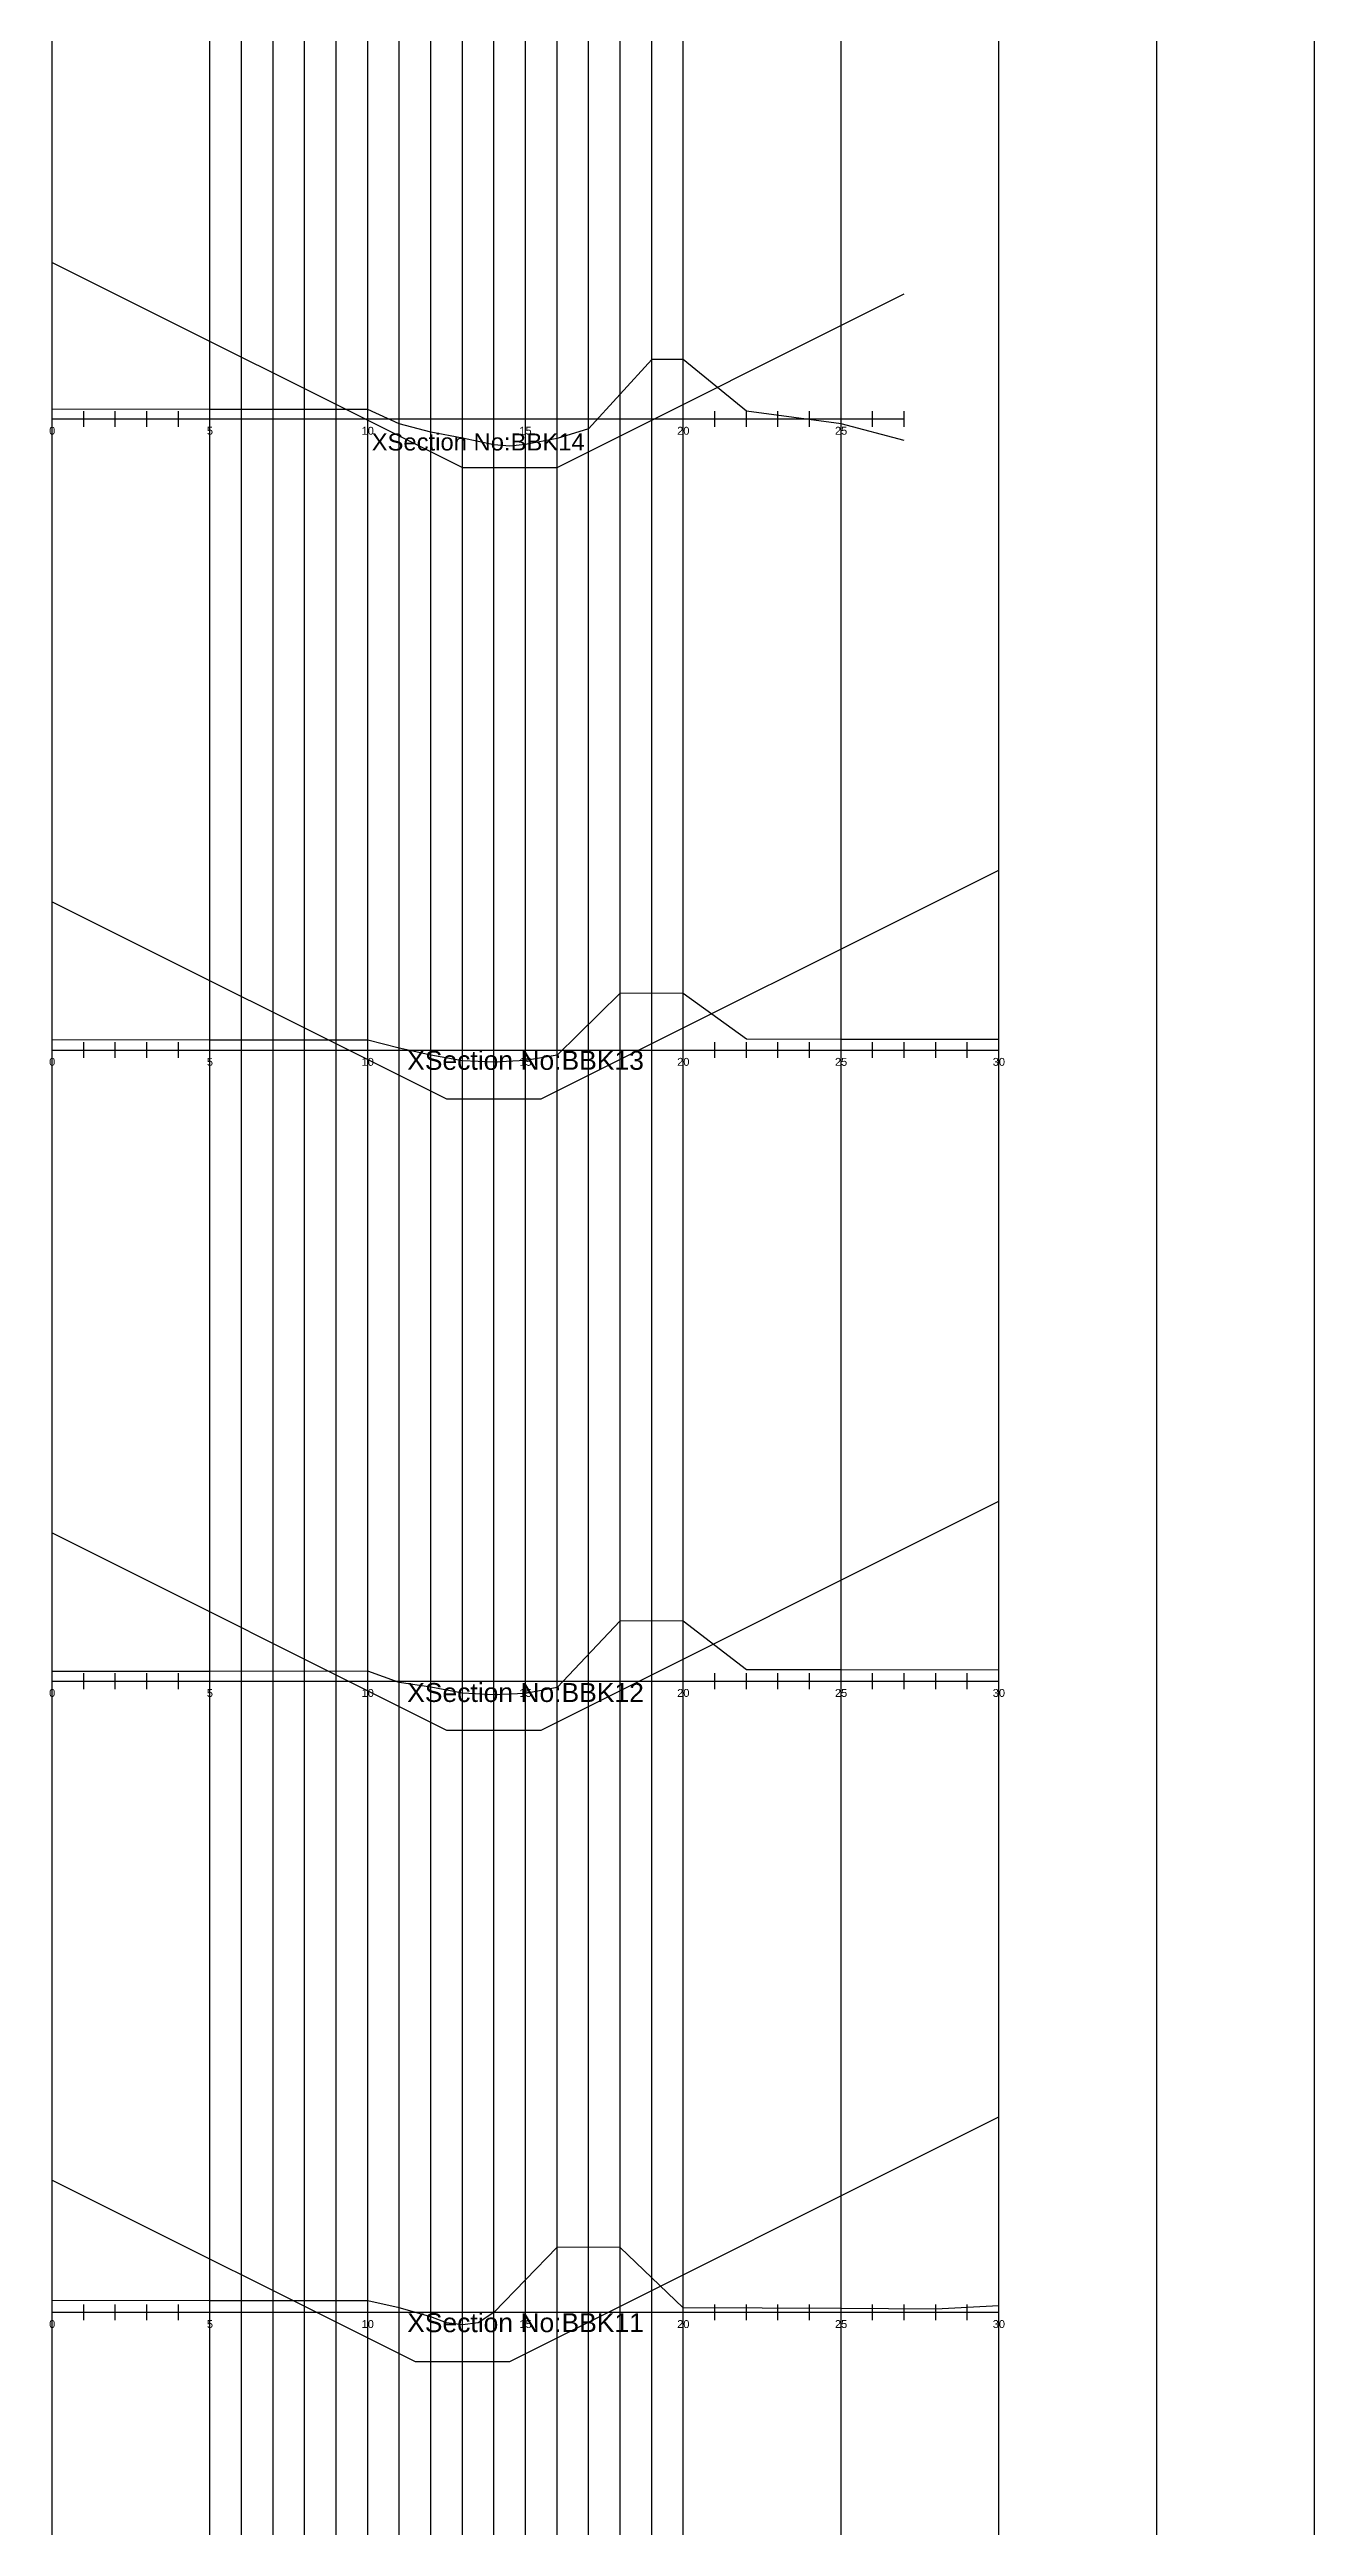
# Model space of a CAD drawing. Header units: inches. Extents: x 1000 to 1040, y -2 to 626.
# Drawn here: x 999.9 to 1040, y 233.2 to 311.7 of the extents above; entities that cross this region are included whole.
import ezdxf

# ---------------------------------------------------------------- set-up
doc = ezdxf.new("R2010")
doc.units = ezdxf.units.IN
doc.header["$MEASUREMENT"] = 0
doc.styles.get("Standard").update_dxf_attribs({"font": 'arial.ttf'})

msp = doc.modelspace()

# ---------------------------------------------------------------- linework, layer by layer
for p, q in [((1000, -1.772), (1000, 625.437)), ((1005, -1.772), (1005, 625.437)), ((1006, -1.772), (1006, 625.437)), ((1007, -1.772), (1007, 625.437)), ((1008, -1.772), (1008, 625.437)), ((1009, -1.772), (1009, 625.437)), ((1010, -1.772), (1010, 625.437)), ((1011, -1.772), (1011, 625.437)), ((1012, -1.772), (1012, 625.437)), ((1013, -1.772), (1013, 625.437)), ((1014, -1.772), (1014, 625.437)), ((1015, -1.772), (1015, 625.437)), ((1016, -1.772), (1016, 625.437)), ((1017, -1.772), (1017, 625.437)), ((1018, -1.772), (1018, 625.437)), ((1019, -1.772), (1019, 625.437)), ((1020, -1.772), (1020, 625.437)), ((1025, -1.772), (1025, 625.437)), ((1030, -1.772), (1030, 625.437)), ((1035, -1.772), (1035, 625.437)), ((1040, -1.772), (1040, 625.437))]:
    msp.add_line(p, q)
for points in [[(1000, 304.96), (1013, 298.46), (1014.5, 298.46), (1016, 298.46), (1027, 303.96)], [(1027, 299.316), (1025, 299.846), (1022, 300.246), (1020, 301.878), (1019, 301.886), (1017, 299.685), (1016, 299.384), (1015, 299.187), (1014.5, 299.136), (1014, 299.184), (1013, 299.385), (1012, 299.576), (1011, 299.846), (1010, 300.296), (1005, 300.301), (1000, 300.311)], [(1000, 299.75), (1000, 300.25)], [(1000, 299.75), (1000, 300.25)], [(1000, 300), (1027, 300)], [(1000, 300), (1027, 300)], [(1001, 299.75), (1001, 300.25)], [(1001, 299.75), (1001, 300.25)], [(1002, 299.75), (1002, 300.25)], [(1002, 299.75), (1002, 300.25)], [(1003, 299.75), (1003, 300.25)], [(1003, 299.75), (1003, 300.25)], [(1004, 299.75), (1004, 300.25)], [(1004, 299.75), (1004, 300.25)], [(1005, 299.75), (1005, 300.25)], [(1005, 299.75), (1005, 300.25)], [(1006, 299.75), (1006, 300.25)], [(1006, 299.75), (1006, 300.25)], [(1007, 299.75), (1007, 300.25)], [(1007, 299.75), (1007, 300.25)], [(1008, 299.75), (1008, 300.25)], [(1008, 299.75), (1008, 300.25)], [(1009, 299.75), (1009, 300.25)], [(1009, 299.75), (1009, 300.25)], [(1010, 299.75), (1010, 300.25)], [(1010, 299.75), (1010, 300.25)], [(1011, 299.75), (1011, 300.25)], [(1011, 299.75), (1011, 300.25)], [(1012, 299.75), (1012, 300.25)], [(1012, 299.75), (1012, 300.25)], [(1013, 299.75), (1013, 300.25)], [(1013, 299.75), (1013, 300.25)], [(1014, 299.75), (1014, 300.25)], [(1014, 299.75), (1014, 300.25)], [(1015, 299.75), (1015, 300.25)], [(1015, 299.75), (1015, 300.25)], [(1016, 299.75), (1016, 300.25)], [(1016, 299.75), (1016, 300.25)], [(1017, 299.75), (1017, 300.25)], [(1017, 299.75), (1017, 300.25)], [(1018, 299.75), (1018, 300.25)], [(1018, 299.75), (1018, 300.25)], [(1019, 299.75), (1019, 300.25)], [(1019, 299.75), (1019, 300.25)], [(1020, 299.75), (1020, 300.25)], [(1020, 299.75), (1020, 300.25)], [(1021, 299.75), (1021, 300.25)], [(1021, 299.75), (1021, 300.25)], [(1022, 299.75), (1022, 300.25)], [(1022, 299.75), (1022, 300.25)], [(1023, 299.75), (1023, 300.25)], [(1023, 299.75), (1023, 300.25)], [(1024, 299.75), (1024, 300.25)], [(1024, 299.75), (1024, 300.25)], [(1025, 299.75), (1025, 300.25)], [(1025, 299.75), (1025, 300.25)], [(1026, 299.75), (1026, 300.25)], [(1026, 299.75), (1026, 300.25)], [(1027, 299.75), (1027, 300.25)], [(1027, 299.75), (1027, 300.25)], [(1000, 284.7), (1012.5, 278.45), (1014, 278.45), (1015.5, 278.45), (1030, 285.7)], [(1030, 280.33), (1025, 280.335), (1022, 280.34), (1020, 281.795), (1018, 281.8), (1016, 279.834), (1015, 279.669), (1014, 279.61), (1013, 279.66), (1012, 279.835), (1011, 280.06), (1010, 280.309), (1005, 280.315), (1000, 280.319)], [(1000, 279.75), (1000, 280.25)], [(1000, 279.75), (1000, 280.25)], [(1001, 279.75), (1001, 280.25)], [(1001, 279.75), (1001, 280.25)], [(1002, 279.75), (1002, 280.25)], [(1002, 279.75), (1002, 280.25)], [(1003, 279.75), (1003, 280.25)], [(1003, 279.75), (1003, 280.25)], [(1004, 279.75), (1004, 280.25)], [(1004, 279.75), (1004, 280.25)], [(1005, 279.75), (1005, 280.25)], [(1005, 279.75), (1005, 280.25)], [(1006, 279.75), (1006, 280.25)], [(1006, 279.75), (1006, 280.25)], [(1007, 279.75), (1007, 280.25)], [(1007, 279.75), (1007, 280.25)], [(1008, 279.75), (1008, 280.25)], [(1008, 279.75), (1008, 280.25)], [(1009, 279.75), (1009, 280.25)], [(1009, 279.75), (1009, 280.25)], [(1010, 279.75), (1010, 280.25)], [(1010, 279.75), (1010, 280.25)], [(1011, 279.75), (1011, 280.25)], [(1011, 279.75), (1011, 280.25)], [(1012, 279.75), (1012, 280.25)], [(1012, 279.75), (1012, 280.25)], [(1013, 279.75), (1013, 280.25)], [(1013, 279.75), (1013, 280.25)], [(1014, 279.75), (1014, 280.25)], [(1014, 279.75), (1014, 280.25)], [(1015, 279.75), (1015, 280.25)], [(1015, 279.75), (1015, 280.25)], [(1016, 279.75), (1016, 280.25)], [(1016, 279.75), (1016, 280.25)], [(1017, 279.75), (1017, 280.25)], [(1017, 279.75), (1017, 280.25)], [(1018, 279.75), (1018, 280.25)], [(1018, 279.75), (1018, 280.25)], [(1019, 279.75), (1019, 280.25)], [(1019, 279.75), (1019, 280.25)], [(1020, 279.75), (1020, 280.25)], [(1020, 279.75), (1020, 280.25)], [(1021, 279.75), (1021, 280.25)], [(1021, 279.75), (1021, 280.25)], [(1022, 279.75), (1022, 280.25)], [(1022, 279.75), (1022, 280.25)], [(1023, 279.75), (1023, 280.25)], [(1023, 279.75), (1023, 280.25)], [(1024, 279.75), (1024, 280.25)], [(1024, 279.75), (1024, 280.25)], [(1025, 279.75), (1025, 280.25)], [(1025, 279.75), (1025, 280.25)], [(1026, 279.75), (1026, 280.25)], [(1026, 279.75), (1026, 280.25)], [(1027, 279.75), (1027, 280.25)], [(1027, 279.75), (1027, 280.25)], [(1028, 279.75), (1028, 280.25)], [(1028, 279.75), (1028, 280.25)], [(1029, 279.75), (1029, 280.25)], [(1029, 279.75), (1029, 280.25)], [(1030, 279.75), (1030, 280.25)], [(1030, 279.75), (1030, 280.25)], [(1000, 280), (1030, 280)], [(1000, 280), (1030, 280)], [(1000, 264.7), (1012.5, 258.45), (1014, 258.45), (1015.5, 258.45), (1030, 265.7)], [(1030, 260.35), (1025, 260.355), (1022, 260.36), (1020, 261.905), (1018, 261.909), (1016, 259.8), (1015, 259.61), (1014, 259.57), (1013, 259.615), (1012, 259.805), (1011, 259.96), (1010, 260.32), (1005, 260.31), (1000, 260.305)], [(1000, 259.75), (1000, 260.25)], [(1000, 259.75), (1000, 260.25)], [(1000, 260), (1030, 260)], [(1000, 260), (1030, 260)], [(1001, 259.75), (1001, 260.25)], [(1001, 259.75), (1001, 260.25)], [(1002, 259.75), (1002, 260.25)], [(1002, 259.75), (1002, 260.25)], [(1003, 259.75), (1003, 260.25)], [(1003, 259.75), (1003, 260.25)], [(1004, 259.75), (1004, 260.25)], [(1004, 259.75), (1004, 260.25)], [(1005, 259.75), (1005, 260.25)], [(1005, 259.75), (1005, 260.25)], [(1006, 259.75), (1006, 260.25)], [(1006, 259.75), (1006, 260.25)], [(1007, 259.75), (1007, 260.25)], [(1007, 259.75), (1007, 260.25)], [(1008, 259.75), (1008, 260.25)], [(1008, 259.75), (1008, 260.25)], [(1009, 259.75), (1009, 260.25)], [(1009, 259.75), (1009, 260.25)], [(1010, 259.75), (1010, 260.25)], [(1010, 259.75), (1010, 260.25)], [(1011, 259.75), (1011, 260.25)], [(1011, 259.75), (1011, 260.25)], [(1012, 259.75), (1012, 260.25)], [(1012, 259.75), (1012, 260.25)], [(1013, 259.75), (1013, 260.25)], [(1013, 259.75), (1013, 260.25)], [(1014, 259.75), (1014, 260.25)], [(1014, 259.75), (1014, 260.25)], [(1015, 259.75), (1015, 260.25)], [(1015, 259.75), (1015, 260.25)], [(1016, 259.75), (1016, 260.25)], [(1016, 259.75), (1016, 260.25)], [(1017, 259.75), (1017, 260.25)], [(1017, 259.75), (1017, 260.25)], [(1018, 259.75), (1018, 260.25)], [(1018, 259.75), (1018, 260.25)], [(1019, 259.75), (1019, 260.25)], [(1019, 259.75), (1019, 260.25)], [(1020, 259.75), (1020, 260.25)], [(1020, 259.75), (1020, 260.25)], [(1021, 259.75), (1021, 260.25)], [(1021, 259.75), (1021, 260.25)], [(1022, 259.75), (1022, 260.25)], [(1022, 259.75), (1022, 260.25)], [(1023, 259.75), (1023, 260.25)], [(1023, 259.75), (1023, 260.25)], [(1024, 259.75), (1024, 260.25)], [(1024, 259.75), (1024, 260.25)], [(1025, 259.75), (1025, 260.25)], [(1025, 259.75), (1025, 260.25)], [(1026, 259.75), (1026, 260.25)], [(1026, 259.75), (1026, 260.25)], [(1027, 259.75), (1027, 260.25)], [(1027, 259.75), (1027, 260.25)], [(1028, 259.75), (1028, 260.25)], [(1028, 259.75), (1028, 260.25)], [(1029, 259.75), (1029, 260.25)], [(1029, 259.75), (1029, 260.25)], [(1030, 259.75), (1030, 260.25)], [(1030, 259.75), (1030, 260.25)], [(1000, 244.19), (1011.5, 238.44), (1013, 238.44), (1014.5, 238.44), (1030, 246.19)], [(1030, 240.201), (1028, 240.1), (1025, 240.115), (1020, 240.14), (1018, 242.052), (1016, 242.06), (1014, 239.989), (1013.5, 239.66), (1013, 239.605), (1012.5, 239.659), (1012, 239.85), (1011, 240.135), (1010, 240.36), (1005, 240.365), (1000, 240.37)], [(1000, 239.75), (1000, 240.25)], [(1000, 239.75), (1000, 240.25)], [(1001, 239.75), (1001, 240.25)], [(1001, 239.75), (1001, 240.25)], [(1002, 239.75), (1002, 240.25)], [(1002, 239.75), (1002, 240.25)], [(1003, 239.75), (1003, 240.25)], [(1003, 239.75), (1003, 240.25)], [(1004, 239.75), (1004, 240.25)], [(1004, 239.75), (1004, 240.25)], [(1005, 239.75), (1005, 240.25)], [(1005, 239.75), (1005, 240.25)], [(1006, 239.75), (1006, 240.25)], [(1006, 239.75), (1006, 240.25)], [(1007, 239.75), (1007, 240.25)], [(1007, 239.75), (1007, 240.25)], [(1008, 239.75), (1008, 240.25)], [(1008, 239.75), (1008, 240.25)], [(1009, 239.75), (1009, 240.25)], [(1009, 239.75), (1009, 240.25)], [(1010, 239.75), (1010, 240.25)], [(1010, 239.75), (1010, 240.25)], [(1011, 239.75), (1011, 240.25)], [(1011, 239.75), (1011, 240.25)], [(1012, 239.75), (1012, 240.25)], [(1012, 239.75), (1012, 240.25)], [(1013, 239.75), (1013, 240.25)], [(1013, 239.75), (1013, 240.25)], [(1014, 239.75), (1014, 240.25)], [(1014, 239.75), (1014, 240.25)], [(1015, 239.75), (1015, 240.25)], [(1015, 239.75), (1015, 240.25)], [(1016, 239.75), (1016, 240.25)], [(1016, 239.75), (1016, 240.25)], [(1017, 239.75), (1017, 240.25)], [(1017, 239.75), (1017, 240.25)], [(1018, 239.75), (1018, 240.25)], [(1018, 239.75), (1018, 240.25)], [(1019, 239.75), (1019, 240.25)], [(1019, 239.75), (1019, 240.25)], [(1020, 239.75), (1020, 240.25)], [(1020, 239.75), (1020, 240.25)], [(1021, 239.75), (1021, 240.25)], [(1021, 239.75), (1021, 240.25)], [(1022, 239.75), (1022, 240.25)], [(1022, 239.75), (1022, 240.25)], [(1023, 239.75), (1023, 240.25)], [(1023, 239.75), (1023, 240.25)], [(1024, 239.75), (1024, 240.25)], [(1024, 239.75), (1024, 240.25)], [(1025, 239.75), (1025, 240.25)], [(1025, 239.75), (1025, 240.25)], [(1026, 239.75), (1026, 240.25)], [(1026, 239.75), (1026, 240.25)], [(1027, 239.75), (1027, 240.25)], [(1027, 239.75), (1027, 240.25)], [(1028, 239.75), (1028, 240.25)], [(1028, 239.75), (1028, 240.25)], [(1029, 239.75), (1029, 240.25)], [(1029, 239.75), (1029, 240.25)], [(1030, 239.75), (1030, 240.25)], [(1030, 239.75), (1030, 240.25)], [(1000, 240), (1030, 240)], [(1000, 240), (1030, 240)]]:
    msp.add_lwpolyline(points)

# ---------------------------------------------------------------- texts
for s, insert, char_height, attachment_point in [('0', (1000, 299.75), 0.25, 2), ('0', (1000, 299.75), 0.25, 2), ('5', (1005, 299.75), 0.25, 2), ('5', (1005, 299.75), 0.25, 2), ('10', (1010, 299.75), 0.25, 2), ('10', (1010, 299.75), 0.25, 2), ('XSection No:BBK14', (1013.5, 299.266), 0.54, 5), ('15', (1015, 299.75), 0.25, 2), ('15', (1015, 299.75), 0.25, 2), ('20', (1020, 299.75), 0.25, 2), ('20', (1020, 299.75), 0.25, 2), ('25', (1025, 299.75), 0.25, 2), ('25', (1025, 299.75), 0.25, 2), ('0', (1000, 279.75), 0.25, 2), ('0', (1000, 279.75), 0.25, 2), ('5', (1005, 279.75), 0.25, 2), ('5', (1005, 279.75), 0.25, 2), ('10', (1010, 279.75), 0.25, 2), ('10', (1010, 279.75), 0.25, 2), ('XSection No:BBK13', (1015, 279.668), 0.6, 5), ('15', (1015, 279.75), 0.25, 2), ('15', (1015, 279.75), 0.25, 2), ('20', (1020, 279.75), 0.25, 2), ('20', (1020, 279.75), 0.25, 2), ('25', (1025, 279.75), 0.25, 2), ('25', (1025, 279.75), 0.25, 2), ('30', (1030, 279.75), 0.25, 2), ('30', (1030, 279.75), 0.25, 2), ('XSection No:BBK12', (1015, 259.635), 0.6, 5), ('XSection No:BBK12', (1015, 259.635), 0.6, 5), ('0', (1000, 259.75), 0.25, 2), ('0', (1000, 259.75), 0.25, 2), ('5', (1005, 259.75), 0.25, 2), ('5', (1005, 259.75), 0.25, 2), ('10', (1010, 259.75), 0.25, 2), ('10', (1010, 259.75), 0.25, 2), ('15', (1015, 259.75), 0.25, 2), ('15', (1015, 259.75), 0.25, 2), ('20', (1020, 259.75), 0.25, 2), ('20', (1020, 259.75), 0.25, 2), ('25', (1025, 259.75), 0.25, 2), ('25', (1025, 259.75), 0.25, 2), ('30', (1030, 259.75), 0.25, 2), ('30', (1030, 259.75), 0.25, 2), ('0', (1000, 239.75), 0.25, 2), ('0', (1000, 239.75), 0.25, 2), ('5', (1005, 239.75), 0.25, 2), ('5', (1005, 239.75), 0.25, 2), ('10', (1010, 239.75), 0.25, 2), ('10', (1010, 239.75), 0.25, 2), ('XSection No:BBK11', (1015, 239.664), 0.6, 5), ('15', (1015, 239.75), 0.25, 2), ('15', (1015, 239.75), 0.25, 2), ('20', (1020, 239.75), 0.25, 2), ('20', (1020, 239.75), 0.25, 2), ('25', (1025, 239.75), 0.25, 2), ('25', (1025, 239.75), 0.25, 2), ('30', (1030, 239.75), 0.25, 2), ('30', (1030, 239.75), 0.25, 2)]:
    msp.add_mtext(s, dxfattribs=dict(insert=insert, char_height=char_height, attachment_point=attachment_point))

doc.saveas('drawing.dxf')
